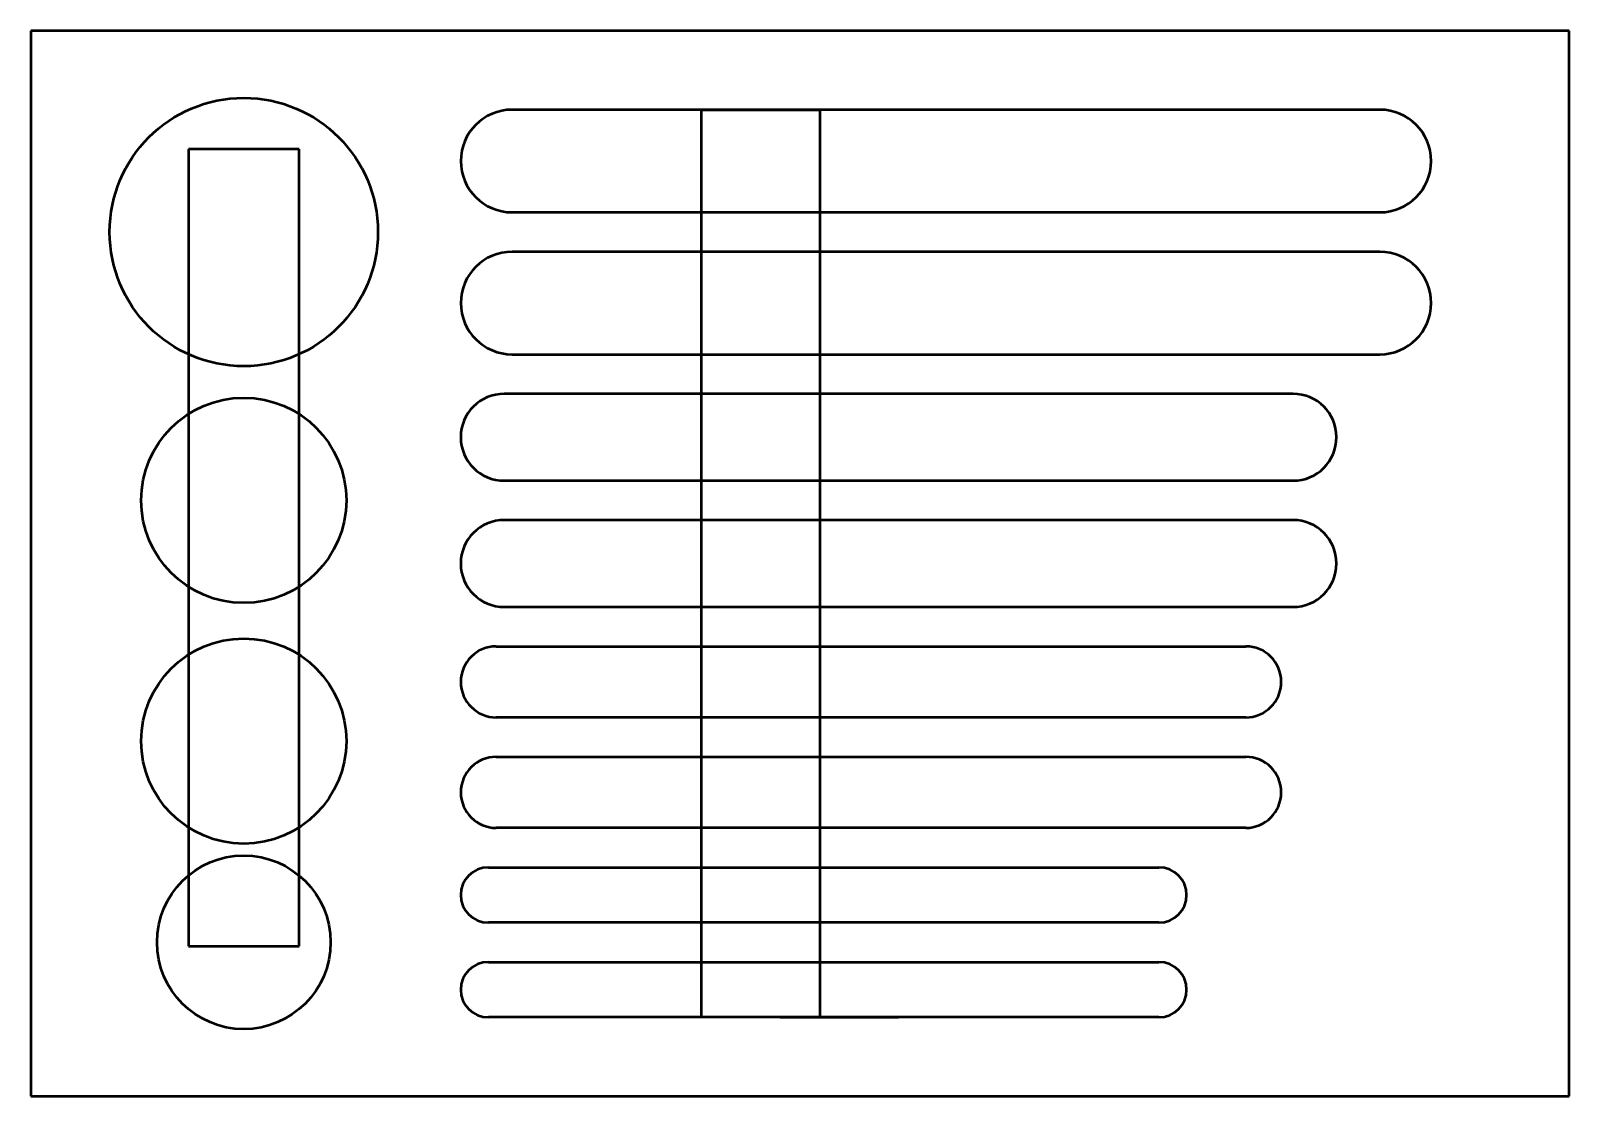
# Model space of a CAD drawing. Header units: millimetres. Extents: x 15 to 210, y 5 to 140.
import ezdxf

# ---------------------------------------------------------------- set-up
doc = ezdxf.new("R2010")
doc.units = ezdxf.units.MM
doc.layers.get('0').update_dxf_attribs({"linetype": 'CONTINUOUS', "lineweight": 50})

msp = doc.modelspace()

# ---------------------------------------------------------------- linework, layer by layer
for p, q in [((210, 140), (15, 140)), ((15, 140), (15, 5)), ((210, 5), (210, 140)), ((186, 130), (76, 130)), ((100, 15), (100, 130)), ((100, 130), (115, 130)), ((115, 130), (115, 15)), ((42, 125), (35, 125)), ((35, 125), (35, 24)), ((49, 125), (42, 125)), ((49, 24), (49, 125)), ((76, 117), (186, 117)), ((186, 112), (76, 112)), ((76, 99), (186, 99)), ((175, 94), (75, 94)), ((75, 83), (175, 83)), ((175, 78), (75, 78)), ((75, 67), (175, 67)), ((74, 62), (169, 62)), ((169, 53), (74, 53)), ((74, 48), (169, 48)), ((169, 39), (74, 39)), ((73, 34), (158, 34)), ((158, 27), (73, 27)), ((35, 24), (49, 24)), ((35, 24), (49, 24)), ((73, 22), (158, 22)), ((158, 15), (73, 15)), ((110, 15), (125, 15)), ((15, 5), (210, 5))]:
    msp.add_line(p, q)
for centre, radius in [((42, 114.5), 17), ((42, 80.5), 13), ((42, 50), 13), ((42, 24.5), 11)]:
    msp.add_circle(centre, radius)
for centre, radius, start, end in [((76, 123.5), 6.5, 90, 270), ((186, 123.5), 6.5, 270, 90), ((76, 105.5), 6.5, 90, 270), ((186, 105.5), 6.5, 270, 90), ((75, 88.5), 5.5, 90, 270), ((175, 88.5), 5.5, 270, 90), ((75, 72.5), 5.5, 90, 270), ((175, 72.5), 5.5, 270, 90), ((74, 57.5), 4.5, 90, 270), ((169, 57.5), 4.5, 270, 90), ((74, 43.5), 4.5, 90, 270), ((169, 43.5), 4.5, 270, 90), ((73, 30.5), 3.5, 90, 270), ((158, 30.5), 3.5, 270, 90), ((73, 18.5), 3.5, 90, 270), ((158, 18.5), 3.5, 270, 90)]:
    msp.add_arc(centre, radius, start, end)

doc.saveas('drawing.dxf')
